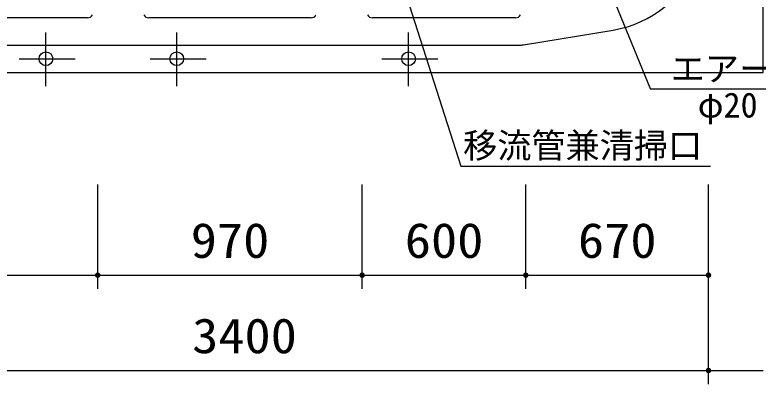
# Model space of a CAD drawing. Units: millimetres, scale not verified. Extents: x -14850 to 14850, y -10500 to 10500.
# Drawn here: x -8814 to -6089, y -1090 to 265 of the extents above; entities that cross this region are included whole.
import ezdxf
from ezdxf.enums import TextEntityAlignment as Align

# ---------------------------------------------------------------- set-up
doc = ezdxf.new("R2010")
doc.units = ezdxf.units.MM
doc.header["$LTSCALE"] = 50
for name, color, linetype, lineweight in [('0-0_空気管', 4, 'Continuous', 25), ('0-1_機器', 2, 'Continuous', 25), ('0-2_躯体', 5, 'Continuous', 25), ('0-4_文字', 5, 'Continuous', 25)]:
    doc.layers.add(name, color=color, linetype=linetype, lineweight=lineweight)
doc.styles.add('ＭＳ ゴシック', font='')
doc.styles.get('ＭＳ ゴシック').set_extended_font_data('MS Gothic')

msp = doc.modelspace()

# ---------------------------------------------------------------- linework, layer by layer
at = {"layer": '0-0_空気管', "color": 3}
msp.add_line((-7179.07, -290.04), (-6263.12, -290.04), dxfattribs=at)
at = {"layer": '0-1_機器'}
msp.add_lwpolyline([(-9870.62, 54.31), (-6070.62, 54.31), (-6070.62, 2454.31), (-9870.62, 2454.31)], dxfattribs=at)
at = {"layer": '0-2_躯体', "color": 3}
for p, q in [((-7591.59, 1000.98), (-7179.07, -290.04)), ((-6830.09, 839.92), (-6485.01, -5.55)), ((-8547.98, 254.31), (-9245.4, 254.31)), ((-7727.98, 254.31), (-8323.26, 254.31)), ((-6977.98, 254.31), (-7503.26, 254.31)), ((-6949.43, 155.63), (-6620.51, 209.59)), ((-9236.97, 154.31), (-6965.62, 154.31)), ((-6485.01, -6.12), (-5817.89, -6.12))]:
    msp.add_line(p, q, dxfattribs=at)
at = {"layer": '0-2_躯体', "color": 2}
for p, q in [((-8510.62, -740.25), (-8510.62, -357.94)), ((-7540.62, -740.25), (-7540.62, -357.94)), ((-6940.62, -740.25), (-6940.62, -357.94)), ((-6270.62, -1090.25), (-6270.62, -357.94)), ((-9670.62, -690.25), (-8510.62, -690.25)), ((-8510.62, -690.25), (-7540.62, -690.25)), ((-7540.62, -690.25), (-6940.62, -690.25)), ((-6940.62, -690.25), (-6270.62, -690.25)), ((-9670.62, -1040.25), (-6270.62, -1040.25)), ((-6270.62, -1040.25), (-6070.62, -1040.25))]:
    msp.add_line(p, q, dxfattribs=at)
at = {"layer": '0-2_躯体', "color": 3}
for centre, radius, start, end in [((-6685.27, 604.31), 400, 279.31593, 339.9948), ((-8547.98, 274.31), 20, 270, 333.43663), ((-8323.26, 274.31), 20, 206.56335, 270), ((-7727.98, 274.31), 20, 270, 333.43663), ((-7503.26, 274.31), 20, 206.56335, 270), ((-6977.98, 274.31), 20, 270, 333.43663), ((-6965.62, 254.31), 100, 270, 279.31593)]:
    msp.add_arc(centre, radius, start, end, dxfattribs=at)
at = {"layer": '0-2_躯体'}
for points in [[(-8514.3, -680.95), (-8510.62, -690.25), (-8515.44, -681.49)], [(-8513.11, -680.57), (-8510.62, -690.25), (-8514.3, -680.95)], [(-8511.88, -680.33), (-8510.62, -690.25), (-8513.11, -680.57)], [(-8510.62, -680.25), (-8510.62, -690.25), (-8511.88, -680.33)], [(-8510.62, -680.25), (-8500.62, -690.25), (-8510.62, -690.25)], [(-8509.99, -680.27), (-8500.62, -690.25), (-8510.62, -680.25)], [(-8508.75, -680.43), (-8500.62, -690.25), (-8509.99, -680.27)], [(-8507.53, -680.74), (-8500.62, -690.25), (-8508.75, -680.43)], [(-8506.36, -681.2), (-8500.62, -690.25), (-8507.53, -680.74)], [(-8505.26, -681.81), (-8500.62, -690.25), (-8506.36, -681.2)], [(-7544.3, -680.95), (-7540.62, -690.25), (-7545.44, -681.49)], [(-7543.11, -680.57), (-7540.62, -690.25), (-7544.3, -680.95)], [(-7541.88, -680.33), (-7540.62, -690.25), (-7543.11, -680.57)], [(-7540.62, -680.25), (-7540.62, -690.25), (-7541.88, -680.33)], [(-7540.62, -680.25), (-7530.62, -690.25), (-7540.62, -690.25)], [(-7539.99, -680.27), (-7530.62, -690.25), (-7540.62, -680.25)], [(-7538.75, -680.43), (-7530.62, -690.25), (-7539.99, -680.27)], [(-7537.53, -680.74), (-7530.62, -690.25), (-7538.75, -680.43)], [(-7536.36, -681.2), (-7530.62, -690.25), (-7537.53, -680.74)], [(-7535.26, -681.81), (-7530.62, -690.25), (-7536.36, -681.2)], [(-6944.3, -680.95), (-6940.62, -690.25), (-6945.44, -681.49)], [(-6943.11, -680.57), (-6940.62, -690.25), (-6944.3, -680.95)], [(-6941.88, -680.33), (-6940.62, -690.25), (-6943.11, -680.57)], [(-6940.62, -680.25), (-6940.62, -690.25), (-6941.88, -680.33)], [(-6940.62, -680.25), (-6930.62, -690.25), (-6940.62, -690.25)], [(-6939.99, -680.27), (-6930.62, -690.25), (-6940.62, -680.25)], [(-6938.75, -680.43), (-6930.62, -690.25), (-6939.99, -680.27)], [(-6937.53, -680.74), (-6930.62, -690.25), (-6938.75, -680.43)], [(-6936.36, -681.2), (-6930.62, -690.25), (-6937.53, -680.74)], [(-6935.26, -681.81), (-6930.62, -690.25), (-6936.36, -681.2)], [(-6274.3, -680.95), (-6270.62, -690.25), (-6275.44, -681.49)], [(-6273.11, -680.57), (-6270.62, -690.25), (-6274.3, -680.95)], [(-6271.88, -680.33), (-6270.62, -690.25), (-6273.11, -680.57)], [(-6270.62, -680.25), (-6270.62, -690.25), (-6271.88, -680.33)], [(-6270.62, -680.25), (-6260.62, -690.25), (-6270.62, -690.25)], [(-6269.99, -680.27), (-6260.62, -690.25), (-6270.62, -680.25)], [(-6268.75, -680.43), (-6260.62, -690.25), (-6269.99, -680.27)], [(-6267.53, -680.74), (-6260.62, -690.25), (-6268.75, -680.43)], [(-6266.36, -681.2), (-6260.62, -690.25), (-6267.53, -680.74)], [(-6265.26, -681.81), (-6260.62, -690.25), (-6266.36, -681.2)], [(-8520.6, -689.62), (-8510.62, -690.25), (-8520.62, -690.25)], [(-8520.62, -690.25), (-8520.31, -692.74), (-8520.54, -691.51)], [(-8510.62, -690.25), (-8520.31, -692.74), (-8520.62, -690.25)], [(-8520.45, -688.38), (-8510.62, -690.25), (-8520.6, -689.62)], [(-8520.13, -687.16), (-8510.62, -690.25), (-8520.45, -688.38)], [(-8510.62, -690.25), (-8519.92, -693.93), (-8520.31, -692.74)], [(-8519.67, -685.99), (-8510.62, -690.25), (-8520.13, -687.16)], [(-8510.62, -690.25), (-8519.39, -695.07), (-8519.92, -693.93)], [(-8519.07, -684.89), (-8510.62, -690.25), (-8519.67, -685.99)], [(-8510.62, -690.25), (-8518.71, -696.13), (-8519.39, -695.07)], [(-8518.33, -683.88), (-8510.62, -690.25), (-8519.07, -684.89)], [(-8510.62, -690.25), (-8517.91, -697.1), (-8518.71, -696.13)], [(-8517.47, -682.96), (-8510.62, -690.25), (-8518.33, -683.88)], [(-8510.62, -690.25), (-8517, -697.96), (-8517.91, -697.1)], [(-8516.5, -682.16), (-8510.62, -690.25), (-8517.47, -682.96)], [(-8510.62, -690.25), (-8515.98, -698.7), (-8517, -697.96)], [(-8515.44, -681.49), (-8510.62, -690.25), (-8516.5, -682.16)], [(-8510.62, -690.25), (-8514.88, -699.3), (-8515.98, -698.7)], [(-8510.62, -690.25), (-8513.71, -699.76), (-8514.88, -699.3)], [(-8510.62, -690.25), (-8512.5, -700.08), (-8513.71, -699.76)], [(-8510.62, -690.25), (-8511.25, -700.23), (-8512.5, -700.08)], [(-8510.62, -690.25), (-8510.62, -700.25), (-8511.25, -700.23)], [(-8510.62, -690.25), (-8509.37, -700.17), (-8510.62, -700.25)], [(-8500.62, -690.25), (-8509.37, -700.17), (-8510.62, -690.25)], [(-8500.62, -690.25), (-8508.14, -699.94), (-8509.37, -700.17)], [(-8500.62, -690.25), (-8506.94, -699.55), (-8508.14, -699.94)], [(-8500.62, -690.25), (-8505.81, -699.02), (-8506.94, -699.55)], [(-8500.62, -690.25), (-8504.74, -698.34), (-8505.81, -699.02)], [(-8504.25, -682.55), (-8500.62, -690.25), (-8505.26, -681.81)], [(-8500.62, -690.25), (-8503.78, -697.54), (-8504.74, -698.34)], [(-8503.33, -683.41), (-8500.62, -690.25), (-8504.25, -682.55)], [(-8500.62, -690.25), (-8502.92, -696.63), (-8503.78, -697.54)], [(-8502.53, -684.37), (-8500.62, -690.25), (-8503.33, -683.41)], [(-8500.62, -690.25), (-8502.18, -695.61), (-8502.92, -696.63)], [(-8501.86, -685.43), (-8500.62, -690.25), (-8502.53, -684.37)], [(-8500.62, -690.25), (-8501.57, -694.51), (-8502.18, -695.61)], [(-8501.32, -686.57), (-8500.62, -690.25), (-8501.86, -685.43)], [(-8500.62, -690.25), (-8501.11, -693.34), (-8501.57, -694.51)], [(-8500.94, -687.77), (-8500.62, -690.25), (-8501.32, -686.57)], [(-8500.62, -690.25), (-8500.8, -692.13), (-8501.11, -693.34)], [(-8500.7, -689), (-8500.62, -690.25), (-8500.94, -687.77)], [(-8500.62, -690.25), (-8500.64, -690.88), (-8500.8, -692.13)], [(-7550.6, -689.62), (-7540.62, -690.25), (-7550.62, -690.25)], [(-7550.62, -690.25), (-7550.31, -692.74), (-7550.54, -691.51)], [(-7540.62, -690.25), (-7550.31, -692.74), (-7550.62, -690.25)], [(-7550.45, -688.38), (-7540.62, -690.25), (-7550.6, -689.62)], [(-7550.13, -687.16), (-7540.62, -690.25), (-7550.45, -688.38)], [(-7540.62, -690.25), (-7549.92, -693.93), (-7550.31, -692.74)], [(-7549.67, -685.99), (-7540.62, -690.25), (-7550.13, -687.16)], [(-7540.62, -690.25), (-7549.39, -695.07), (-7549.92, -693.93)], [(-7549.07, -684.89), (-7540.62, -690.25), (-7549.67, -685.99)], [(-7540.62, -690.25), (-7548.71, -696.13), (-7549.39, -695.07)], [(-7548.33, -683.88), (-7540.62, -690.25), (-7549.07, -684.89)], [(-7540.62, -690.25), (-7547.91, -697.1), (-7548.71, -696.13)], [(-7547.47, -682.96), (-7540.62, -690.25), (-7548.33, -683.88)], [(-7540.62, -690.25), (-7547, -697.96), (-7547.91, -697.1)], [(-7546.5, -682.16), (-7540.62, -690.25), (-7547.47, -682.96)], [(-7540.62, -690.25), (-7545.98, -698.7), (-7547, -697.96)], [(-7545.44, -681.49), (-7540.62, -690.25), (-7546.5, -682.16)], [(-7540.62, -690.25), (-7544.88, -699.3), (-7545.98, -698.7)], [(-7540.62, -690.25), (-7543.71, -699.76), (-7544.88, -699.3)], [(-7540.62, -690.25), (-7542.5, -700.08), (-7543.71, -699.76)], [(-7540.62, -690.25), (-7541.25, -700.23), (-7542.5, -700.08)], [(-7540.62, -690.25), (-7540.62, -700.25), (-7541.25, -700.23)], [(-7540.62, -690.25), (-7539.37, -700.17), (-7540.62, -700.25)], [(-7530.62, -690.25), (-7539.37, -700.17), (-7540.62, -690.25)], [(-7530.62, -690.25), (-7538.14, -699.94), (-7539.37, -700.17)], [(-7530.62, -690.25), (-7536.94, -699.55), (-7538.14, -699.94)], [(-7530.62, -690.25), (-7535.8, -699.02), (-7536.94, -699.55)], [(-7530.62, -690.25), (-7534.74, -698.34), (-7535.8, -699.02)], [(-7534.25, -682.55), (-7530.62, -690.25), (-7535.26, -681.81)], [(-7530.62, -690.25), (-7533.78, -697.54), (-7534.74, -698.34)], [(-7533.33, -683.41), (-7530.62, -690.25), (-7534.25, -682.55)], [(-7530.62, -690.25), (-7532.92, -696.63), (-7533.78, -697.54)], [(-7532.53, -684.37), (-7530.62, -690.25), (-7533.33, -683.41)], [(-7530.62, -690.25), (-7532.18, -695.61), (-7532.92, -696.63)], [(-7531.86, -685.43), (-7530.62, -690.25), (-7532.53, -684.37)], [(-7530.62, -690.25), (-7531.57, -694.51), (-7532.18, -695.61)], [(-7531.32, -686.57), (-7530.62, -690.25), (-7531.86, -685.43)], [(-7530.62, -690.25), (-7531.11, -693.34), (-7531.57, -694.51)], [(-7530.94, -687.77), (-7530.62, -690.25), (-7531.32, -686.57)], [(-7530.62, -690.25), (-7530.8, -692.13), (-7531.11, -693.34)], [(-7530.7, -689), (-7530.62, -690.25), (-7530.94, -687.77)], [(-7530.62, -690.25), (-7530.64, -690.88), (-7530.8, -692.13)], [(-6950.6, -689.62), (-6940.62, -690.25), (-6950.62, -690.25)], [(-6950.62, -690.25), (-6950.31, -692.74), (-6950.54, -691.51)], [(-6940.62, -690.25), (-6950.31, -692.74), (-6950.62, -690.25)], [(-6950.45, -688.38), (-6940.62, -690.25), (-6950.6, -689.62)], [(-6950.13, -687.16), (-6940.62, -690.25), (-6950.45, -688.38)], [(-6940.62, -690.25), (-6949.92, -693.93), (-6950.31, -692.74)], [(-6949.67, -685.99), (-6940.62, -690.25), (-6950.13, -687.16)], [(-6940.62, -690.25), (-6949.39, -695.07), (-6949.92, -693.93)], [(-6949.07, -684.89), (-6940.62, -690.25), (-6949.67, -685.99)], [(-6940.62, -690.25), (-6948.71, -696.13), (-6949.39, -695.07)], [(-6948.33, -683.88), (-6940.62, -690.25), (-6949.07, -684.89)], [(-6940.62, -690.25), (-6947.91, -697.1), (-6948.71, -696.13)], [(-6947.47, -682.96), (-6940.62, -690.25), (-6948.33, -683.88)], [(-6940.62, -690.25), (-6947, -697.96), (-6947.91, -697.1)], [(-6946.5, -682.16), (-6940.62, -690.25), (-6947.47, -682.96)], [(-6940.62, -690.25), (-6945.98, -698.7), (-6947, -697.96)], [(-6945.44, -681.49), (-6940.62, -690.25), (-6946.5, -682.16)], [(-6940.62, -690.25), (-6944.88, -699.3), (-6945.98, -698.7)], [(-6940.62, -690.25), (-6943.71, -699.76), (-6944.88, -699.3)], [(-6940.62, -690.25), (-6942.5, -700.08), (-6943.71, -699.76)], [(-6940.62, -690.25), (-6941.25, -700.23), (-6942.5, -700.08)], [(-6940.62, -690.25), (-6940.62, -700.25), (-6941.25, -700.23)], [(-6940.62, -690.25), (-6939.37, -700.17), (-6940.62, -700.25)], [(-6930.62, -690.25), (-6939.37, -700.17), (-6940.62, -690.25)], [(-6930.62, -690.25), (-6938.14, -699.94), (-6939.37, -700.17)], [(-6930.62, -690.25), (-6936.94, -699.55), (-6938.14, -699.94)], [(-6930.62, -690.25), (-6935.8, -699.02), (-6936.94, -699.55)], [(-6930.62, -690.25), (-6934.74, -698.34), (-6935.8, -699.02)], [(-6934.25, -682.55), (-6930.62, -690.25), (-6935.26, -681.81)], [(-6930.62, -690.25), (-6933.78, -697.54), (-6934.74, -698.34)], [(-6933.33, -683.41), (-6930.62, -690.25), (-6934.25, -682.55)], [(-6930.62, -690.25), (-6932.92, -696.63), (-6933.78, -697.54)], [(-6932.53, -684.37), (-6930.62, -690.25), (-6933.33, -683.41)], [(-6930.62, -690.25), (-6932.18, -695.61), (-6932.92, -696.63)], [(-6931.86, -685.43), (-6930.62, -690.25), (-6932.53, -684.37)], [(-6930.62, -690.25), (-6931.57, -694.51), (-6932.18, -695.61)], [(-6931.32, -686.57), (-6930.62, -690.25), (-6931.86, -685.43)], [(-6930.62, -690.25), (-6931.11, -693.34), (-6931.57, -694.51)], [(-6930.94, -687.77), (-6930.62, -690.25), (-6931.32, -686.57)], [(-6930.62, -690.25), (-6930.8, -692.13), (-6931.11, -693.34)], [(-6930.7, -689), (-6930.62, -690.25), (-6930.94, -687.77)], [(-6930.62, -690.25), (-6930.64, -690.88), (-6930.8, -692.13)], [(-6280.6, -689.62), (-6270.62, -690.25), (-6280.62, -690.25)], [(-6280.62, -690.25), (-6280.31, -692.74), (-6280.54, -691.51)], [(-6270.62, -690.25), (-6280.31, -692.74), (-6280.62, -690.25)], [(-6280.45, -688.38), (-6270.62, -690.25), (-6280.6, -689.62)], [(-6280.13, -687.16), (-6270.62, -690.25), (-6280.45, -688.38)], [(-6270.62, -690.25), (-6279.92, -693.93), (-6280.31, -692.74)], [(-6279.67, -685.99), (-6270.62, -690.25), (-6280.13, -687.16)], [(-6270.62, -690.25), (-6279.39, -695.07), (-6279.92, -693.93)], [(-6279.07, -684.89), (-6270.62, -690.25), (-6279.67, -685.99)], [(-6270.62, -690.25), (-6278.71, -696.13), (-6279.39, -695.07)], [(-6278.33, -683.88), (-6270.62, -690.25), (-6279.07, -684.89)], [(-6270.62, -690.25), (-6277.91, -697.1), (-6278.71, -696.13)], [(-6277.47, -682.96), (-6270.62, -690.25), (-6278.33, -683.88)], [(-6270.62, -690.25), (-6277, -697.96), (-6277.91, -697.1)], [(-6276.5, -682.16), (-6270.62, -690.25), (-6277.47, -682.96)], [(-6270.62, -690.25), (-6275.98, -698.7), (-6277, -697.96)], [(-6275.44, -681.49), (-6270.62, -690.25), (-6276.5, -682.16)], [(-6270.62, -690.25), (-6274.88, -699.3), (-6275.98, -698.7)], [(-6270.62, -690.25), (-6273.71, -699.76), (-6274.88, -699.3)], [(-6270.62, -690.25), (-6272.5, -700.08), (-6273.71, -699.76)], [(-6270.62, -690.25), (-6271.25, -700.23), (-6272.5, -700.08)], [(-6270.62, -690.25), (-6270.62, -700.25), (-6271.25, -700.23)], [(-6270.62, -690.25), (-6269.37, -700.17), (-6270.62, -700.25)], [(-6260.62, -690.25), (-6269.37, -700.17), (-6270.62, -690.25)], [(-6260.62, -690.25), (-6268.14, -699.94), (-6269.37, -700.17)], [(-6260.62, -690.25), (-6266.94, -699.55), (-6268.14, -699.94)], [(-6260.62, -690.25), (-6265.81, -699.02), (-6266.94, -699.55)], [(-6260.62, -690.25), (-6264.74, -698.34), (-6265.81, -699.02)], [(-6264.25, -682.55), (-6260.62, -690.25), (-6265.26, -681.81)], [(-6260.62, -690.25), (-6263.78, -697.54), (-6264.74, -698.34)], [(-6263.33, -683.41), (-6260.62, -690.25), (-6264.25, -682.55)], [(-6260.62, -690.25), (-6262.92, -696.63), (-6263.78, -697.54)], [(-6262.53, -684.37), (-6260.62, -690.25), (-6263.33, -683.41)], [(-6260.62, -690.25), (-6262.18, -695.61), (-6262.92, -696.63)], [(-6261.86, -685.43), (-6260.62, -690.25), (-6262.53, -684.37)], [(-6260.62, -690.25), (-6261.57, -694.51), (-6262.18, -695.61)], [(-6261.32, -686.57), (-6260.62, -690.25), (-6261.86, -685.43)], [(-6260.62, -690.25), (-6261.11, -693.34), (-6261.57, -694.51)], [(-6260.94, -687.77), (-6260.62, -690.25), (-6261.32, -686.57)], [(-6260.62, -690.25), (-6260.8, -692.13), (-6261.11, -693.34)], [(-6260.7, -689), (-6260.62, -690.25), (-6260.94, -687.77)], [(-6260.62, -690.25), (-6260.64, -690.88), (-6260.8, -692.13)], [(-6279.07, -1034.89), (-6270.62, -1040.25), (-6279.67, -1035.99)], [(-6278.33, -1033.88), (-6270.62, -1040.25), (-6279.07, -1034.89)], [(-6277.47, -1032.96), (-6270.62, -1040.25), (-6278.33, -1033.88)], [(-6276.5, -1032.16), (-6270.62, -1040.25), (-6277.47, -1032.96)], [(-6275.44, -1031.49), (-6270.62, -1040.25), (-6276.5, -1032.16)], [(-6274.3, -1030.95), (-6270.62, -1040.25), (-6275.44, -1031.49)], [(-6273.11, -1030.57), (-6270.62, -1040.25), (-6274.3, -1030.95)], [(-6271.88, -1030.33), (-6270.62, -1040.25), (-6273.11, -1030.57)], [(-6271.88, -1030.33), (-6270.62, -1030.25), (-6270.62, -1040.25)], [(-6270.62, -1030.25), (-6260.62, -1040.25), (-6270.62, -1040.25)], [(-6269.99, -1030.27), (-6260.62, -1040.25), (-6270.62, -1030.25)], [(-6268.75, -1030.43), (-6260.62, -1040.25), (-6269.99, -1030.27)], [(-6267.53, -1030.74), (-6260.62, -1040.25), (-6268.75, -1030.43)], [(-6266.36, -1031.2), (-6260.62, -1040.25), (-6267.53, -1030.74)], [(-6265.26, -1031.81), (-6260.62, -1040.25), (-6266.36, -1031.2)], [(-6264.25, -1032.55), (-6260.62, -1040.25), (-6265.26, -1031.81)], [(-6263.33, -1033.41), (-6260.62, -1040.25), (-6264.25, -1032.55)], [(-6262.53, -1034.37), (-6260.62, -1040.25), (-6263.33, -1033.41)], [(-6261.86, -1035.43), (-6260.62, -1040.25), (-6262.53, -1034.37)], [(-6261.32, -1036.57), (-6260.62, -1040.25), (-6261.86, -1035.43)], [(-6280.6, -1039.62), (-6270.62, -1040.25), (-6280.62, -1040.25)], [(-6280.62, -1040.25), (-6280.31, -1042.74), (-6280.54, -1041.51)], [(-6280.62, -1040.25), (-6279.92, -1043.93), (-6280.31, -1042.74)], [(-6270.62, -1040.25), (-6279.92, -1043.93), (-6280.62, -1040.25)], [(-6280.45, -1038.38), (-6270.62, -1040.25), (-6280.6, -1039.62)], [(-6280.13, -1037.16), (-6270.62, -1040.25), (-6280.45, -1038.38)], [(-6279.67, -1035.99), (-6270.62, -1040.25), (-6280.13, -1037.16)], [(-6270.62, -1040.25), (-6279.39, -1045.07), (-6279.92, -1043.93)], [(-6270.62, -1040.25), (-6278.71, -1046.13), (-6279.39, -1045.07)], [(-6270.62, -1040.25), (-6277.91, -1047.1), (-6278.71, -1046.13)], [(-6270.62, -1040.25), (-6277, -1047.96), (-6277.91, -1047.1)], [(-6270.62, -1040.25), (-6275.98, -1048.7), (-6277, -1047.96)], [(-6270.62, -1040.25), (-6274.88, -1049.3), (-6275.98, -1048.7)], [(-6270.62, -1040.25), (-6273.71, -1049.76), (-6274.88, -1049.3)], [(-6270.62, -1040.25), (-6272.5, -1050.08), (-6273.71, -1049.76)], [(-6270.62, -1040.25), (-6271.25, -1050.23), (-6272.5, -1050.08)], [(-6270.62, -1040.25), (-6270.62, -1050.25), (-6271.25, -1050.23)], [(-6270.62, -1040.25), (-6269.37, -1050.17), (-6270.62, -1050.25)], [(-6270.62, -1040.25), (-6268.14, -1049.94), (-6269.37, -1050.17)], [(-6260.62, -1040.25), (-6268.14, -1049.94), (-6270.62, -1040.25)], [(-6260.62, -1040.25), (-6266.94, -1049.55), (-6268.14, -1049.94)], [(-6260.62, -1040.25), (-6265.81, -1049.02), (-6266.94, -1049.55)], [(-6260.62, -1040.25), (-6264.74, -1048.34), (-6265.81, -1049.02)], [(-6260.62, -1040.25), (-6263.78, -1047.54), (-6264.74, -1048.34)], [(-6260.62, -1040.25), (-6262.92, -1046.63), (-6263.78, -1047.54)], [(-6260.62, -1040.25), (-6262.18, -1045.61), (-6262.92, -1046.63)], [(-6260.62, -1040.25), (-6261.57, -1044.51), (-6262.18, -1045.61)], [(-6260.62, -1040.25), (-6261.11, -1043.34), (-6261.57, -1044.51)], [(-6260.94, -1037.77), (-6260.62, -1040.25), (-6261.32, -1036.57)], [(-6260.62, -1040.25), (-6260.8, -1042.13), (-6261.11, -1043.34)], [(-6260.94, -1037.77), (-6260.7, -1039), (-6260.62, -1040.25)], [(-6260.62, -1040.25), (-6260.64, -1040.88), (-6260.8, -1042.13)]]:
    msp.add_solid(points, dxfattribs=at)
at = {"layer": '0-4_文字', "color": 7}
for p, q in [((-8700.62, 4.11), (-8700.62, 200.59)), ((-8220.62, 4.11), (-8220.62, 200.59)), ((-7370.62, 4.11), (-7370.62, 200.59)), ((-8797.95, 104.31), (-8592.8, 104.31)), ((-8317.95, 104.31), (-8112.8, 104.31)), ((-7467.95, 104.31), (-7262.8, 104.31))]:
    msp.add_line(p, q, dxfattribs=at)
for centre in [(-8700.62, 104.31), (-8220.62, 104.31), (-7370.62, 104.31)]:
    msp.add_circle(centre, 25, dxfattribs=at)

# ---------------------------------------------------------------- texts
at = {"layer": '0-0_空気管', "style": 'ＭＳ ゴシック'}
msp.add_text('移流管兼清掃口', height=91.79, dxfattribs=at).set_placement((-7170.37, -287.86), align=Align.BOTTOM_LEFT)
at = {"layer": '0-2_躯体', "color": 4, "style": 'ＭＳ ゴシック'}
for s, p in [('\u3000エアー口\u3000', (-6534.22, -5.55)), ('\u3000φ20', (-6435.43, -139.06))]:
    msp.add_text(s, height=91.79, dxfattribs=at).set_placement(p, align=Align.BOTTOM_LEFT)
at = {"layer": '0-2_躯体', "color": 4, "style": 'ＭＳ ゴシック', "width": 1.1}
for s, p in [('970', (-8169.37, -665.25)), ('600', (-7384.37, -665.25)), ('670', (-6749.37, -665.25)), ('3400', (-8164.37, -1015.25))]:
    msp.add_text(s, height=128.4, dxfattribs=at).set_placement(p, align=Align.BOTTOM_LEFT)

doc.saveas('drawing.dxf')
